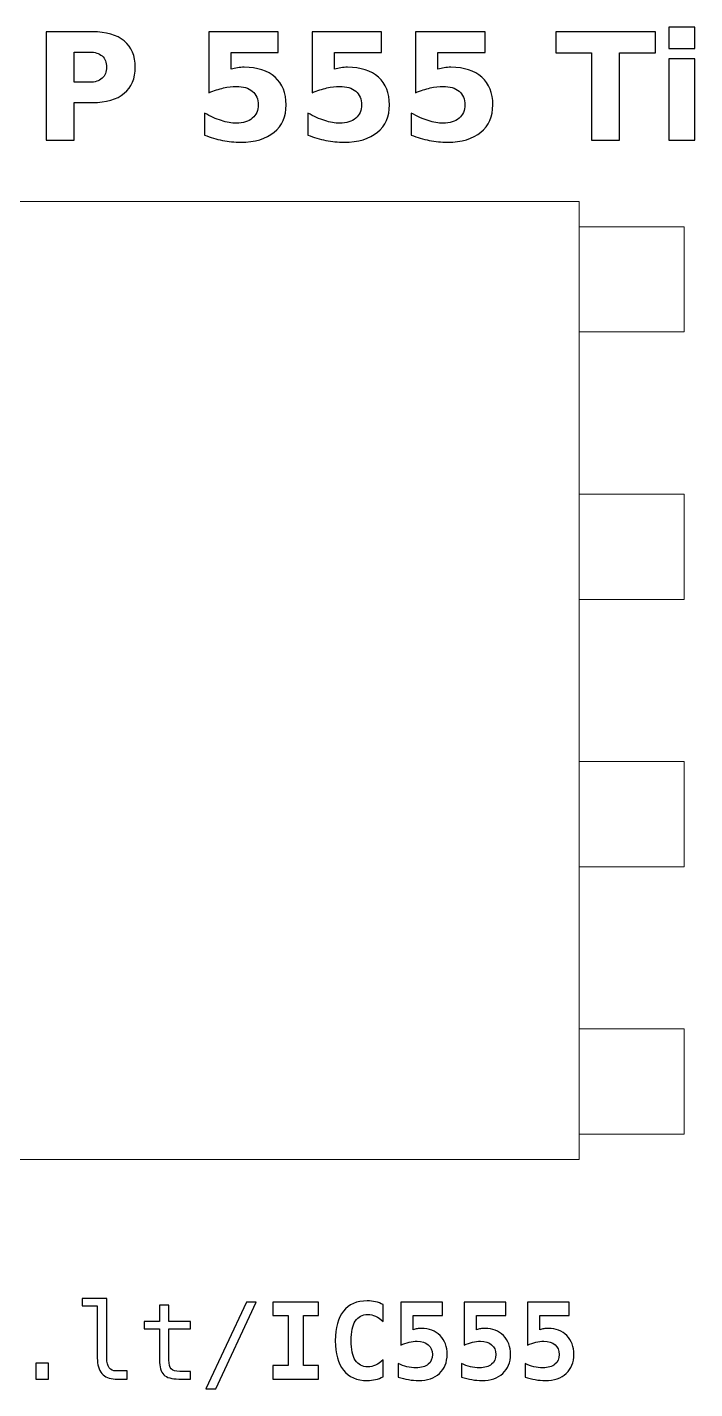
# Model space of a CAD drawing. Header units: centimetres. Extents: x -11.39 to -9.19, y -15.52 to -14.23.
# Drawn here: x -10.662 to -10.028, y -15.523 to -14.229 of the extents above; entities that cross this region are included whole.
import ezdxf

# ---------------------------------------------------------------- set-up
doc = ezdxf.new("R2010")
doc.units = ezdxf.units.CM
doc.header["$MEASUREMENT"] = 0
doc.layers.add('Layer 1', color=7, linetype='Continuous')

msp = doc.modelspace()

# ---------------------------------------------------------------- linework, layer by layer
at = {"layer": 'Layer 1', "color": 7, "lineweight": 9}
for points in [[(-10.1375, -14.519), (-10.0375, -14.519), (-10.0375, -14.419), (-10.1375, -14.419), (-10.1375, -14.519)], [(-10.1375, -14.773), (-10.0375, -14.773), (-10.0375, -14.673), (-10.1375, -14.673), (-10.1375, -14.773)], [(-10.1375, -15.027), (-10.0375, -15.027), (-10.0375, -14.927), (-10.1375, -14.927), (-10.1375, -15.027)], [(-10.1375, -15.281), (-10.0375, -15.281), (-10.0375, -15.181), (-10.1375, -15.181), (-10.1375, -15.281)]]:
    msp.add_lwpolyline(points, close=True, dxfattribs=at)
at = {"layer": 'Layer 1', "color": 250}
for points, knots in [([(-10.64362, -14.23385), (-10.64362, -14.23385), (-10.5996, -14.23385), (-10.5996, -14.23385), (-10.5996, -14.23385), (-10.5865, -14.23385), (-10.57645, -14.23677), (-10.56944, -14.24258), (-10.56944, -14.24258), (-10.56244, -14.24839), (-10.55893, -14.25666), (-10.55893, -14.26741), (-10.55893, -14.26741), (-10.55893, -14.27818), (-10.56244, -14.28648), (-10.56944, -14.29229), (-10.56944, -14.29229), (-10.57645, -14.2981), (-10.5865, -14.30102), (-10.5996, -14.30102), (-10.5996, -14.30102), (-10.5996, -14.30102), (-10.61709, -14.30102), (-10.61709, -14.30102), (-10.61709, -14.30102), (-10.61709, -14.30102), (-10.61709, -14.33672), (-10.61709, -14.33672), (-10.61709, -14.33672), (-10.61709, -14.33672), (-10.64362, -14.33672), (-10.64362, -14.33672), (-10.64362, -14.33672), (-10.64362, -14.33672), (-10.64362, -14.23385), (-10.64362, -14.23385)], [0, 0, 0, 0, 0.1111111, 0.1111111, 0.1111111, 0.1111111, 0.2222222, 0.2222222, 0.2222222, 0.2222222, 0.3333333, 0.3333333, 0.3333333, 0.3333333, 0.4444444, 0.4444444, 0.4444444, 0.4444444, 0.5555556, 0.5555556, 0.5555556, 0.5555556, 0.6666667, 0.6666667, 0.6666667, 0.6666667, 0.7777778, 0.7777778, 0.7777778, 0.7777778, 0.8888889, 0.8888889, 0.8888889, 0.8888889, 1, 1, 1, 1]), ([(-10.48908, -14.23385), (-10.48908, -14.23385), (-10.42314, -14.23385), (-10.42314, -14.23385), (-10.42314, -14.23385), (-10.42314, -14.23385), (-10.42314, -14.25335), (-10.42314, -14.25335), (-10.42314, -14.25335), (-10.42314, -14.25335), (-10.46794, -14.25335), (-10.46794, -14.25335), (-10.46794, -14.25335), (-10.46794, -14.25335), (-10.46794, -14.26927), (-10.46794, -14.26927), (-10.46794, -14.26927), (-10.46592, -14.26873), (-10.46389, -14.26831), (-10.46185, -14.268), (-10.46185, -14.268), (-10.4598, -14.26769), (-10.45766, -14.26755), (-10.45547, -14.26755), (-10.45547, -14.26755), (-10.44292, -14.26755), (-10.43316, -14.27068), (-10.42617, -14.27696), (-10.42617, -14.27696), (-10.41919, -14.28322), (-10.41571, -14.29196), (-10.41571, -14.30316), (-10.41571, -14.30316), (-10.41571, -14.31428), (-10.41952, -14.32299), (-10.42711, -14.32929), (-10.42711, -14.32929), (-10.43471, -14.33557), (-10.44527, -14.33872), (-10.45877, -14.33872), (-10.45877, -14.33872), (-10.4646, -14.33872), (-10.47039, -14.33815), (-10.4761, -14.33703), (-10.4761, -14.33703), (-10.48182, -14.3359), (-10.48751, -14.3342), (-10.49315, -14.3319), (-10.49315, -14.3319), (-10.49315, -14.3319), (-10.49315, -14.31101), (-10.49315, -14.31101), (-10.49315, -14.31101), (-10.48755, -14.31424), (-10.48224, -14.31664), (-10.47721, -14.31823), (-10.47721, -14.31823), (-10.47217, -14.31986), (-10.46742, -14.32066), (-10.46298, -14.32066), (-10.46298, -14.32066), (-10.45653, -14.32066), (-10.45148, -14.31908), (-10.44778, -14.31593), (-10.44778, -14.31593), (-10.44409, -14.3128), (-10.44223, -14.30855), (-10.44223, -14.30316), (-10.44223, -14.30316), (-10.44223, -14.29775), (-10.44409, -14.29349), (-10.44778, -14.29037), (-10.44778, -14.29037), (-10.45148, -14.28724), (-10.45653, -14.28569), (-10.46298, -14.28569), (-10.46298, -14.28569), (-10.46679, -14.28569), (-10.47086, -14.28618), (-10.47516, -14.28717), (-10.47516, -14.28717), (-10.47949, -14.28815), (-10.48412, -14.28968), (-10.48908, -14.29175), (-10.48908, -14.29175), (-10.48908, -14.29175), (-10.48908, -14.23385), (-10.48908, -14.23385)], [0, 0, 0, 0, 0.0454545, 0.0454545, 0.0454545, 0.0454545, 0.0909091, 0.0909091, 0.0909091, 0.0909091, 0.1363636, 0.1363636, 0.1363636, 0.1363636, 0.1818182, 0.1818182, 0.1818182, 0.1818182, 0.2272727, 0.2272727, 0.2272727, 0.2272727, 0.2727273, 0.2727273, 0.2727273, 0.2727273, 0.3181818, 0.3181818, 0.3181818, 0.3181818, 0.3636364, 0.3636364, 0.3636364, 0.3636364, 0.4090909, 0.4090909, 0.4090909, 0.4090909, 0.4545455, 0.4545455, 0.4545455, 0.4545455, 0.5, 0.5, 0.5, 0.5, 0.5454545, 0.5454545, 0.5454545, 0.5454545, 0.5909091, 0.5909091, 0.5909091, 0.5909091, 0.6363636, 0.6363636, 0.6363636, 0.6363636, 0.6818182, 0.6818182, 0.6818182, 0.6818182, 0.7272727, 0.7272727, 0.7272727, 0.7272727, 0.7727273, 0.7727273, 0.7727273, 0.7727273, 0.8181818, 0.8181818, 0.8181818, 0.8181818, 0.8636364, 0.8636364, 0.8636364, 0.8636364, 0.9090909, 0.9090909, 0.9090909, 0.9090909, 0.9545455, 0.9545455, 0.9545455, 0.9545455, 1, 1, 1, 1]), ([(-10.39089, -14.23385), (-10.39089, -14.23385), (-10.32495, -14.23385), (-10.32495, -14.23385), (-10.32495, -14.23385), (-10.32495, -14.23385), (-10.32495, -14.25335), (-10.32495, -14.25335), (-10.32495, -14.25335), (-10.32495, -14.25335), (-10.36975, -14.25335), (-10.36975, -14.25335), (-10.36975, -14.25335), (-10.36975, -14.25335), (-10.36975, -14.26927), (-10.36975, -14.26927), (-10.36975, -14.26927), (-10.36773, -14.26873), (-10.3657, -14.26831), (-10.36366, -14.268), (-10.36366, -14.268), (-10.36161, -14.26769), (-10.35947, -14.26755), (-10.35728, -14.26755), (-10.35728, -14.26755), (-10.34473, -14.26755), (-10.33497, -14.27068), (-10.32798, -14.27696), (-10.32798, -14.27696), (-10.321, -14.28322), (-10.31752, -14.29196), (-10.31752, -14.30316), (-10.31752, -14.30316), (-10.31752, -14.31428), (-10.32133, -14.32299), (-10.32892, -14.32929), (-10.32892, -14.32929), (-10.33652, -14.33557), (-10.34708, -14.33872), (-10.36058, -14.33872), (-10.36058, -14.33872), (-10.36641, -14.33872), (-10.3722, -14.33815), (-10.37791, -14.33703), (-10.37791, -14.33703), (-10.38363, -14.3359), (-10.38932, -14.3342), (-10.39496, -14.3319), (-10.39496, -14.3319), (-10.39496, -14.3319), (-10.39496, -14.31101), (-10.39496, -14.31101), (-10.39496, -14.31101), (-10.38936, -14.31424), (-10.38405, -14.31664), (-10.37902, -14.31823), (-10.37902, -14.31823), (-10.37398, -14.31986), (-10.36923, -14.32066), (-10.36479, -14.32066), (-10.36479, -14.32066), (-10.35834, -14.32066), (-10.35329, -14.31908), (-10.34959, -14.31593), (-10.34959, -14.31593), (-10.3459, -14.3128), (-10.34404, -14.30855), (-10.34404, -14.30316), (-10.34404, -14.30316), (-10.34404, -14.29775), (-10.3459, -14.29349), (-10.34959, -14.29037), (-10.34959, -14.29037), (-10.35329, -14.28724), (-10.35834, -14.28569), (-10.36479, -14.28569), (-10.36479, -14.28569), (-10.3686, -14.28569), (-10.37267, -14.28618), (-10.37697, -14.28717), (-10.37697, -14.28717), (-10.3813, -14.28815), (-10.38593, -14.28968), (-10.39089, -14.29175), (-10.39089, -14.29175), (-10.39089, -14.29175), (-10.39089, -14.23385), (-10.39089, -14.23385)], [0, 0, 0, 0, 0.0454545, 0.0454545, 0.0454545, 0.0454545, 0.0909091, 0.0909091, 0.0909091, 0.0909091, 0.1363636, 0.1363636, 0.1363636, 0.1363636, 0.1818182, 0.1818182, 0.1818182, 0.1818182, 0.2272727, 0.2272727, 0.2272727, 0.2272727, 0.2727273, 0.2727273, 0.2727273, 0.2727273, 0.3181818, 0.3181818, 0.3181818, 0.3181818, 0.3636364, 0.3636364, 0.3636364, 0.3636364, 0.4090909, 0.4090909, 0.4090909, 0.4090909, 0.4545455, 0.4545455, 0.4545455, 0.4545455, 0.5, 0.5, 0.5, 0.5, 0.5454545, 0.5454545, 0.5454545, 0.5454545, 0.5909091, 0.5909091, 0.5909091, 0.5909091, 0.6363636, 0.6363636, 0.6363636, 0.6363636, 0.6818182, 0.6818182, 0.6818182, 0.6818182, 0.7272727, 0.7272727, 0.7272727, 0.7272727, 0.7727273, 0.7727273, 0.7727273, 0.7727273, 0.8181818, 0.8181818, 0.8181818, 0.8181818, 0.8636364, 0.8636364, 0.8636364, 0.8636364, 0.9090909, 0.9090909, 0.9090909, 0.9090909, 0.9545455, 0.9545455, 0.9545455, 0.9545455, 1, 1, 1, 1]), ([(-10.2927, -14.23385), (-10.2927, -14.23385), (-10.22676, -14.23385), (-10.22676, -14.23385), (-10.22676, -14.23385), (-10.22676, -14.23385), (-10.22676, -14.25335), (-10.22676, -14.25335), (-10.22676, -14.25335), (-10.22676, -14.25335), (-10.27156, -14.25335), (-10.27156, -14.25335), (-10.27156, -14.25335), (-10.27156, -14.25335), (-10.27156, -14.26927), (-10.27156, -14.26927), (-10.27156, -14.26927), (-10.26954, -14.26873), (-10.26751, -14.26831), (-10.26547, -14.268), (-10.26547, -14.268), (-10.26342, -14.26769), (-10.26128, -14.26755), (-10.25909, -14.26755), (-10.25909, -14.26755), (-10.24654, -14.26755), (-10.23678, -14.27068), (-10.22979, -14.27696), (-10.22979, -14.27696), (-10.22281, -14.28322), (-10.21933, -14.29196), (-10.21933, -14.30316), (-10.21933, -14.30316), (-10.21933, -14.31428), (-10.22314, -14.32299), (-10.23073, -14.32929), (-10.23073, -14.32929), (-10.23833, -14.33557), (-10.24889, -14.33872), (-10.26239, -14.33872), (-10.26239, -14.33872), (-10.26822, -14.33872), (-10.27401, -14.33815), (-10.27972, -14.33703), (-10.27972, -14.33703), (-10.28544, -14.3359), (-10.29113, -14.3342), (-10.29677, -14.3319), (-10.29677, -14.3319), (-10.29677, -14.3319), (-10.29677, -14.31101), (-10.29677, -14.31101), (-10.29677, -14.31101), (-10.29117, -14.31424), (-10.28586, -14.31664), (-10.28083, -14.31823), (-10.28083, -14.31823), (-10.27579, -14.31986), (-10.27104, -14.32066), (-10.2666, -14.32066), (-10.2666, -14.32066), (-10.26015, -14.32066), (-10.2551, -14.31908), (-10.2514, -14.31593), (-10.2514, -14.31593), (-10.24771, -14.3128), (-10.24585, -14.30855), (-10.24585, -14.30316), (-10.24585, -14.30316), (-10.24585, -14.29775), (-10.24771, -14.29349), (-10.2514, -14.29037), (-10.2514, -14.29037), (-10.2551, -14.28724), (-10.26015, -14.28569), (-10.2666, -14.28569), (-10.2666, -14.28569), (-10.27041, -14.28569), (-10.27448, -14.28618), (-10.27878, -14.28717), (-10.27878, -14.28717), (-10.28311, -14.28815), (-10.28774, -14.28968), (-10.2927, -14.29175), (-10.2927, -14.29175), (-10.2927, -14.29175), (-10.2927, -14.23385), (-10.2927, -14.23385)], [0, 0, 0, 0, 0.0454545, 0.0454545, 0.0454545, 0.0454545, 0.0909091, 0.0909091, 0.0909091, 0.0909091, 0.1363636, 0.1363636, 0.1363636, 0.1363636, 0.1818182, 0.1818182, 0.1818182, 0.1818182, 0.2272727, 0.2272727, 0.2272727, 0.2272727, 0.2727273, 0.2727273, 0.2727273, 0.2727273, 0.3181818, 0.3181818, 0.3181818, 0.3181818, 0.3636364, 0.3636364, 0.3636364, 0.3636364, 0.4090909, 0.4090909, 0.4090909, 0.4090909, 0.4545455, 0.4545455, 0.4545455, 0.4545455, 0.5, 0.5, 0.5, 0.5, 0.5454545, 0.5454545, 0.5454545, 0.5454545, 0.5909091, 0.5909091, 0.5909091, 0.5909091, 0.6363636, 0.6363636, 0.6363636, 0.6363636, 0.6818182, 0.6818182, 0.6818182, 0.6818182, 0.7272727, 0.7272727, 0.7272727, 0.7272727, 0.7727273, 0.7727273, 0.7727273, 0.7727273, 0.8181818, 0.8181818, 0.8181818, 0.8181818, 0.8636364, 0.8636364, 0.8636364, 0.8636364, 0.9090909, 0.9090909, 0.9090909, 0.9090909, 0.9545455, 0.9545455, 0.9545455, 0.9545455, 1, 1, 1, 1]), ([(-10.15966, -14.23385), (-10.15966, -14.23385), (-10.06486, -14.23385), (-10.06486, -14.23385), (-10.06486, -14.23385), (-10.06486, -14.23385), (-10.06486, -14.25391), (-10.06486, -14.25391), (-10.06486, -14.25391), (-10.06486, -14.25391), (-10.09896, -14.25391), (-10.09896, -14.25391), (-10.09896, -14.25391), (-10.09896, -14.25391), (-10.09896, -14.33672), (-10.09896, -14.33672), (-10.09896, -14.33672), (-10.09896, -14.33672), (-10.12549, -14.33672), (-10.12549, -14.33672), (-10.12549, -14.33672), (-10.12549, -14.33672), (-10.12549, -14.25391), (-10.12549, -14.25391), (-10.12549, -14.25391), (-10.12549, -14.25391), (-10.15966, -14.25391), (-10.15966, -14.25391), (-10.15966, -14.25391), (-10.15966, -14.25391), (-10.15966, -14.23385), (-10.15966, -14.23385)], [0, 0, 0, 0, 0.125, 0.125, 0.125, 0.125, 0.25, 0.25, 0.25, 0.25, 0.375, 0.375, 0.375, 0.375, 0.5, 0.5, 0.5, 0.5, 0.625, 0.625, 0.625, 0.625, 0.75, 0.75, 0.75, 0.75, 0.875, 0.875, 0.875, 0.875, 1, 1, 1, 1]), ([(-10.05223, -14.2295), (-10.05223, -14.2295), (-10.02756, -14.2295), (-10.02756, -14.2295), (-10.02756, -14.2295), (-10.02756, -14.2295), (-10.02756, -14.24963), (-10.02756, -14.24963), (-10.02756, -14.24963), (-10.02756, -14.24963), (-10.05223, -14.24963), (-10.05223, -14.24963), (-10.05223, -14.24963), (-10.05223, -14.24963), (-10.05223, -14.2295), (-10.05223, -14.2295)], [0, 0, 0, 0, 0.25, 0.25, 0.25, 0.25, 0.5, 0.5, 0.5, 0.5, 0.75, 0.75, 0.75, 0.75, 1, 1, 1, 1]), ([(-10.61709, -14.25307), (-10.61709, -14.25307), (-10.61709, -14.2818), (-10.61709, -14.2818), (-10.61709, -14.2818), (-10.61709, -14.2818), (-10.60242, -14.2818), (-10.60242, -14.2818), (-10.60242, -14.2818), (-10.59727, -14.2818), (-10.59329, -14.28056), (-10.59049, -14.27804), (-10.59049, -14.27804), (-10.58769, -14.27555), (-10.58628, -14.272), (-10.58628, -14.26741), (-10.58628, -14.26741), (-10.58628, -14.2628), (-10.58769, -14.25927), (-10.59049, -14.25678), (-10.59049, -14.25678), (-10.59329, -14.25431), (-10.59727, -14.25307), (-10.60242, -14.25307), (-10.60242, -14.25307), (-10.60242, -14.25307), (-10.61709, -14.25307), (-10.61709, -14.25307)], [0, 0, 0, 0, 0.1428571, 0.1428571, 0.1428571, 0.1428571, 0.2857143, 0.2857143, 0.2857143, 0.2857143, 0.4285714, 0.4285714, 0.4285714, 0.4285714, 0.5714286, 0.5714286, 0.5714286, 0.5714286, 0.7142857, 0.7142857, 0.7142857, 0.7142857, 0.8571429, 0.8571429, 0.8571429, 0.8571429, 1, 1, 1, 1]), ([(-10.05223, -14.25956), (-10.05223, -14.25956), (-10.02756, -14.25956), (-10.02756, -14.25956), (-10.02756, -14.25956), (-10.02756, -14.25956), (-10.02756, -14.33672), (-10.02756, -14.33672), (-10.02756, -14.33672), (-10.02756, -14.33672), (-10.05223, -14.33672), (-10.05223, -14.33672), (-10.05223, -14.33672), (-10.05223, -14.33672), (-10.05223, -14.25956), (-10.05223, -14.25956)], [0, 0, 0, 0, 0.25, 0.25, 0.25, 0.25, 0.5, 0.5, 0.5, 0.5, 0.75, 0.75, 0.75, 0.75, 1, 1, 1, 1]), ([(-10.58603, -15.4938), (-10.58603, -15.49784), (-10.58529, -15.50087), (-10.58381, -15.50292), (-10.58381, -15.50292), (-10.58233, -15.50497), (-10.58014, -15.506), (-10.57724, -15.506), (-10.57724, -15.506), (-10.57724, -15.506), (-10.56674, -15.506), (-10.56674, -15.506), (-10.56674, -15.506), (-10.56674, -15.506), (-10.56674, -15.51362), (-10.56674, -15.51362), (-10.56674, -15.51362), (-10.56674, -15.51362), (-10.57811, -15.51362), (-10.57811, -15.51362), (-10.57811, -15.51362), (-10.58349, -15.51362), (-10.58764, -15.51189), (-10.59059, -15.50844), (-10.59059, -15.50844), (-10.59354, -15.50499), (-10.59501, -15.5001), (-10.59501, -15.4938), (-10.59501, -15.4938), (-10.59501, -15.4938), (-10.59501, -15.44413), (-10.59501, -15.44413), (-10.59501, -15.44413), (-10.59501, -15.44413), (-10.60941, -15.44413), (-10.60941, -15.44413), (-10.60941, -15.44413), (-10.60941, -15.44413), (-10.60941, -15.4371), (-10.60941, -15.4371), (-10.60941, -15.4371), (-10.60941, -15.4371), (-10.58603, -15.4371), (-10.58603, -15.4371), (-10.58603, -15.4371), (-10.58603, -15.4371), (-10.58603, -15.4938), (-10.58603, -15.4938)], [0, 0, 0, 0, 0.0833333, 0.0833333, 0.0833333, 0.0833333, 0.1666667, 0.1666667, 0.1666667, 0.1666667, 0.25, 0.25, 0.25, 0.25, 0.3333333, 0.3333333, 0.3333333, 0.3333333, 0.4166667, 0.4166667, 0.4166667, 0.4166667, 0.5, 0.5, 0.5, 0.5, 0.5833333, 0.5833333, 0.5833333, 0.5833333, 0.6666667, 0.6666667, 0.6666667, 0.6666667, 0.75, 0.75, 0.75, 0.75, 0.8333333, 0.8333333, 0.8333333, 0.8333333, 0.9166667, 0.9166667, 0.9166667, 0.9166667, 1, 1, 1, 1]), ([(-10.45339, -15.44071), (-10.45339, -15.44071), (-10.4441, -15.44071), (-10.4441, -15.44071), (-10.4441, -15.44071), (-10.4441, -15.44071), (-10.48249, -15.5229), (-10.48249, -15.5229), (-10.48249, -15.5229), (-10.48249, -15.5229), (-10.49183, -15.5229), (-10.49183, -15.5229), (-10.49183, -15.5229), (-10.49183, -15.5229), (-10.45339, -15.44071), (-10.45339, -15.44071)], [0, 0, 0, 0, 0.25, 0.25, 0.25, 0.25, 0.5, 0.5, 0.5, 0.5, 0.75, 0.75, 0.75, 0.75, 1, 1, 1, 1]), ([(-10.4282, -15.45341), (-10.4282, -15.45341), (-10.4282, -15.44071), (-10.4282, -15.44071), (-10.4282, -15.44071), (-10.4282, -15.44071), (-10.38479, -15.44071), (-10.38479, -15.44071), (-10.38479, -15.44071), (-10.38479, -15.44071), (-10.38479, -15.45341), (-10.38479, -15.45341), (-10.38479, -15.45341), (-10.38479, -15.45341), (-10.3993, -15.45341), (-10.3993, -15.45341), (-10.3993, -15.45341), (-10.3993, -15.45341), (-10.3993, -15.50092), (-10.3993, -15.50092), (-10.3993, -15.50092), (-10.3993, -15.50092), (-10.38479, -15.50092), (-10.38479, -15.50092), (-10.38479, -15.50092), (-10.38479, -15.50092), (-10.38479, -15.51362), (-10.38479, -15.51362), (-10.38479, -15.51362), (-10.38479, -15.51362), (-10.4282, -15.51362), (-10.4282, -15.51362), (-10.4282, -15.51362), (-10.4282, -15.51362), (-10.4282, -15.50092), (-10.4282, -15.50092), (-10.4282, -15.50092), (-10.4282, -15.50092), (-10.4137, -15.50092), (-10.4137, -15.50092), (-10.4137, -15.50092), (-10.4137, -15.50092), (-10.4137, -15.45341), (-10.4137, -15.45341), (-10.4137, -15.45341), (-10.4137, -15.45341), (-10.4282, -15.45341), (-10.4282, -15.45341)], [0, 0, 0, 0, 0.0833333, 0.0833333, 0.0833333, 0.0833333, 0.1666667, 0.1666667, 0.1666667, 0.1666667, 0.25, 0.25, 0.25, 0.25, 0.3333333, 0.3333333, 0.3333333, 0.3333333, 0.4166667, 0.4166667, 0.4166667, 0.4166667, 0.5, 0.5, 0.5, 0.5, 0.5833333, 0.5833333, 0.5833333, 0.5833333, 0.6666667, 0.6666667, 0.6666667, 0.6666667, 0.75, 0.75, 0.75, 0.75, 0.8333333, 0.8333333, 0.8333333, 0.8333333, 0.9166667, 0.9166667, 0.9166667, 0.9166667, 1, 1, 1, 1]), ([(-10.3236, -15.51152), (-10.32588, -15.51269), (-10.32827, -15.51357), (-10.33079, -15.51415), (-10.33079, -15.51415), (-10.33329, -15.51474), (-10.33592, -15.51504), (-10.33869, -15.51504), (-10.33869, -15.51504), (-10.34852, -15.51504), (-10.35604, -15.5118), (-10.36121, -15.50532), (-10.36121, -15.50532), (-10.36639, -15.49884), (-10.36897, -15.48948), (-10.36897, -15.47723), (-10.36897, -15.47723), (-10.36897, -15.46497), (-10.36639, -15.4556), (-10.36121, -15.44911), (-10.36121, -15.44911), (-10.35604, -15.44263), (-10.34852, -15.4394), (-10.33869, -15.4394), (-10.33869, -15.4394), (-10.33592, -15.4394), (-10.33327, -15.4397), (-10.33074, -15.44028), (-10.33074, -15.44028), (-10.32819, -15.44086), (-10.32582, -15.44175), (-10.3236, -15.44291), (-10.3236, -15.44291), (-10.3236, -15.44291), (-10.3236, -15.45893), (-10.3236, -15.45893), (-10.3236, -15.45893), (-10.32607, -15.45665), (-10.32849, -15.45498), (-10.3308, -15.45391), (-10.3308, -15.45391), (-10.33314, -15.45286), (-10.33554, -15.45233), (-10.33802, -15.45233), (-10.33802, -15.45233), (-10.34329, -15.45233), (-10.34727, -15.45443), (-10.34995, -15.45861), (-10.34995, -15.45861), (-10.35264, -15.4628), (-10.35399, -15.469), (-10.35399, -15.47723), (-10.35399, -15.47723), (-10.35399, -15.48545), (-10.35264, -15.49163), (-10.34995, -15.49582), (-10.34995, -15.49582), (-10.34727, -15.5), (-10.34329, -15.5021), (-10.33802, -15.5021), (-10.33802, -15.5021), (-10.33554, -15.5021), (-10.33314, -15.50157), (-10.3308, -15.50052), (-10.3308, -15.50052), (-10.32849, -15.49945), (-10.32607, -15.49779), (-10.3236, -15.4955), (-10.3236, -15.4955), (-10.3236, -15.4955), (-10.3236, -15.51152), (-10.3236, -15.51152)], [0, 0, 0, 0, 0.0555556, 0.0555556, 0.0555556, 0.0555556, 0.1111111, 0.1111111, 0.1111111, 0.1111111, 0.1666667, 0.1666667, 0.1666667, 0.1666667, 0.2222222, 0.2222222, 0.2222222, 0.2222222, 0.2777778, 0.2777778, 0.2777778, 0.2777778, 0.3333333, 0.3333333, 0.3333333, 0.3333333, 0.3888889, 0.3888889, 0.3888889, 0.3888889, 0.4444444, 0.4444444, 0.4444444, 0.4444444, 0.5, 0.5, 0.5, 0.5, 0.5555556, 0.5555556, 0.5555556, 0.5555556, 0.6111111, 0.6111111, 0.6111111, 0.6111111, 0.6666667, 0.6666667, 0.6666667, 0.6666667, 0.7222222, 0.7222222, 0.7222222, 0.7222222, 0.7777778, 0.7777778, 0.7777778, 0.7777778, 0.8333333, 0.8333333, 0.8333333, 0.8333333, 0.8888889, 0.8888889, 0.8888889, 0.8888889, 0.9444444, 0.9444444, 0.9444444, 0.9444444, 1, 1, 1, 1]), ([(-10.30676, -15.44071), (-10.30676, -15.44071), (-10.26716, -15.44071), (-10.26716, -15.44071), (-10.26716, -15.44071), (-10.26716, -15.44071), (-10.26716, -15.45341), (-10.26716, -15.45341), (-10.26716, -15.45341), (-10.26716, -15.45341), (-10.29509, -15.45341), (-10.29509, -15.45341), (-10.29509, -15.45341), (-10.29509, -15.45341), (-10.29509, -15.46693), (-10.29509, -15.46693), (-10.29509, -15.46693), (-10.29393, -15.46648), (-10.29266, -15.46615), (-10.29133, -15.46593), (-10.29133, -15.46593), (-10.28999, -15.46572), (-10.28858, -15.46562), (-10.28708, -15.46562), (-10.28708, -15.46562), (-10.27986, -15.46562), (-10.27399, -15.4679), (-10.26949, -15.47245), (-10.26949, -15.47245), (-10.26501, -15.47702), (-10.26276, -15.48293), (-10.26276, -15.49023), (-10.26276, -15.49023), (-10.26276, -15.49789), (-10.26519, -15.50392), (-10.27006, -15.50837), (-10.27006, -15.50837), (-10.27493, -15.51282), (-10.28156, -15.51504), (-10.28996, -15.51504), (-10.28996, -15.51504), (-10.29308, -15.51504), (-10.29624, -15.51477), (-10.29943, -15.51425), (-10.29943, -15.51425), (-10.30261, -15.51374), (-10.30588, -15.51295), (-10.3092, -15.5119), (-10.3092, -15.5119), (-10.3092, -15.5119), (-10.3092, -15.49892), (-10.3092, -15.49892), (-10.3092, -15.49892), (-10.3065, -15.50025), (-10.30371, -15.50125), (-10.30088, -15.50192), (-10.30088, -15.50192), (-10.29803, -15.50259), (-10.29516, -15.50292), (-10.29229, -15.50292), (-10.29229, -15.50292), (-10.28723, -15.50292), (-10.28336, -15.50184), (-10.28073, -15.49967), (-10.28073, -15.49967), (-10.27809, -15.4975), (-10.27678, -15.49437), (-10.27678, -15.49023), (-10.27678, -15.49023), (-10.27678, -15.48642), (-10.27809, -15.48337), (-10.28071, -15.48107), (-10.28071, -15.48107), (-10.28333, -15.47878), (-10.28683, -15.47763), (-10.29118, -15.47763), (-10.29118, -15.47763), (-10.29376, -15.47763), (-10.29633, -15.47795), (-10.29893, -15.47858), (-10.29893, -15.47858), (-10.30151, -15.47922), (-10.30413, -15.48018), (-10.30676, -15.48145), (-10.30676, -15.48145), (-10.30676, -15.48145), (-10.30676, -15.44071), (-10.30676, -15.44071)], [0, 0, 0, 0, 0.0454545, 0.0454545, 0.0454545, 0.0454545, 0.0909091, 0.0909091, 0.0909091, 0.0909091, 0.1363636, 0.1363636, 0.1363636, 0.1363636, 0.1818182, 0.1818182, 0.1818182, 0.1818182, 0.2272727, 0.2272727, 0.2272727, 0.2272727, 0.2727273, 0.2727273, 0.2727273, 0.2727273, 0.3181818, 0.3181818, 0.3181818, 0.3181818, 0.3636364, 0.3636364, 0.3636364, 0.3636364, 0.4090909, 0.4090909, 0.4090909, 0.4090909, 0.4545455, 0.4545455, 0.4545455, 0.4545455, 0.5, 0.5, 0.5, 0.5, 0.5454545, 0.5454545, 0.5454545, 0.5454545, 0.5909091, 0.5909091, 0.5909091, 0.5909091, 0.6363636, 0.6363636, 0.6363636, 0.6363636, 0.6818182, 0.6818182, 0.6818182, 0.6818182, 0.7272727, 0.7272727, 0.7272727, 0.7272727, 0.7727273, 0.7727273, 0.7727273, 0.7727273, 0.8181818, 0.8181818, 0.8181818, 0.8181818, 0.8636364, 0.8636364, 0.8636364, 0.8636364, 0.9090909, 0.9090909, 0.9090909, 0.9090909, 0.9545455, 0.9545455, 0.9545455, 0.9545455, 1, 1, 1, 1]), ([(-10.24655, -15.44071), (-10.24655, -15.44071), (-10.20695, -15.44071), (-10.20695, -15.44071), (-10.20695, -15.44071), (-10.20695, -15.44071), (-10.20695, -15.45341), (-10.20695, -15.45341), (-10.20695, -15.45341), (-10.20695, -15.45341), (-10.23488, -15.45341), (-10.23488, -15.45341), (-10.23488, -15.45341), (-10.23488, -15.45341), (-10.23488, -15.46693), (-10.23488, -15.46693), (-10.23488, -15.46693), (-10.23372, -15.46648), (-10.23245, -15.46615), (-10.23112, -15.46593), (-10.23112, -15.46593), (-10.22978, -15.46572), (-10.22837, -15.46562), (-10.22687, -15.46562), (-10.22687, -15.46562), (-10.21965, -15.46562), (-10.21378, -15.4679), (-10.20928, -15.47245), (-10.20928, -15.47245), (-10.2048, -15.47702), (-10.20255, -15.48293), (-10.20255, -15.49023), (-10.20255, -15.49023), (-10.20255, -15.49789), (-10.20498, -15.50392), (-10.20985, -15.50837), (-10.20985, -15.50837), (-10.21472, -15.51282), (-10.22135, -15.51504), (-10.22975, -15.51504), (-10.22975, -15.51504), (-10.23287, -15.51504), (-10.23603, -15.51477), (-10.23922, -15.51425), (-10.23922, -15.51425), (-10.2424, -15.51374), (-10.24567, -15.51295), (-10.24899, -15.5119), (-10.24899, -15.5119), (-10.24899, -15.5119), (-10.24899, -15.49892), (-10.24899, -15.49892), (-10.24899, -15.49892), (-10.24629, -15.50025), (-10.2435, -15.50125), (-10.24067, -15.50192), (-10.24067, -15.50192), (-10.23782, -15.50259), (-10.23495, -15.50292), (-10.23208, -15.50292), (-10.23208, -15.50292), (-10.22702, -15.50292), (-10.22315, -15.50184), (-10.22052, -15.49967), (-10.22052, -15.49967), (-10.21788, -15.4975), (-10.21657, -15.49437), (-10.21657, -15.49023), (-10.21657, -15.49023), (-10.21657, -15.48642), (-10.21788, -15.48337), (-10.2205, -15.48107), (-10.2205, -15.48107), (-10.22312, -15.47878), (-10.22662, -15.47763), (-10.23097, -15.47763), (-10.23097, -15.47763), (-10.23355, -15.47763), (-10.23612, -15.47795), (-10.23872, -15.47858), (-10.23872, -15.47858), (-10.2413, -15.47922), (-10.24392, -15.48018), (-10.24655, -15.48145), (-10.24655, -15.48145), (-10.24655, -15.48145), (-10.24655, -15.44071), (-10.24655, -15.44071)], [0, 0, 0, 0, 0.0454545, 0.0454545, 0.0454545, 0.0454545, 0.0909091, 0.0909091, 0.0909091, 0.0909091, 0.1363636, 0.1363636, 0.1363636, 0.1363636, 0.1818182, 0.1818182, 0.1818182, 0.1818182, 0.2272727, 0.2272727, 0.2272727, 0.2272727, 0.2727273, 0.2727273, 0.2727273, 0.2727273, 0.3181818, 0.3181818, 0.3181818, 0.3181818, 0.3636364, 0.3636364, 0.3636364, 0.3636364, 0.4090909, 0.4090909, 0.4090909, 0.4090909, 0.4545455, 0.4545455, 0.4545455, 0.4545455, 0.5, 0.5, 0.5, 0.5, 0.5454545, 0.5454545, 0.5454545, 0.5454545, 0.5909091, 0.5909091, 0.5909091, 0.5909091, 0.6363636, 0.6363636, 0.6363636, 0.6363636, 0.6818182, 0.6818182, 0.6818182, 0.6818182, 0.7272727, 0.7272727, 0.7272727, 0.7272727, 0.7727273, 0.7727273, 0.7727273, 0.7727273, 0.8181818, 0.8181818, 0.8181818, 0.8181818, 0.8636364, 0.8636364, 0.8636364, 0.8636364, 0.9090909, 0.9090909, 0.9090909, 0.9090909, 0.9545455, 0.9545455, 0.9545455, 0.9545455, 1, 1, 1, 1]), ([(-10.18634, -15.44071), (-10.18634, -15.44071), (-10.14674, -15.44071), (-10.14674, -15.44071), (-10.14674, -15.44071), (-10.14674, -15.44071), (-10.14674, -15.45341), (-10.14674, -15.45341), (-10.14674, -15.45341), (-10.14674, -15.45341), (-10.17467, -15.45341), (-10.17467, -15.45341), (-10.17467, -15.45341), (-10.17467, -15.45341), (-10.17467, -15.46693), (-10.17467, -15.46693), (-10.17467, -15.46693), (-10.17351, -15.46648), (-10.17224, -15.46615), (-10.17091, -15.46593), (-10.17091, -15.46593), (-10.16957, -15.46572), (-10.16816, -15.46562), (-10.16666, -15.46562), (-10.16666, -15.46562), (-10.15944, -15.46562), (-10.15357, -15.4679), (-10.14907, -15.47245), (-10.14907, -15.47245), (-10.14459, -15.47702), (-10.14234, -15.48293), (-10.14234, -15.49023), (-10.14234, -15.49023), (-10.14234, -15.49789), (-10.14477, -15.50392), (-10.14964, -15.50837), (-10.14964, -15.50837), (-10.15451, -15.51282), (-10.16114, -15.51504), (-10.16954, -15.51504), (-10.16954, -15.51504), (-10.17266, -15.51504), (-10.17582, -15.51477), (-10.17901, -15.51425), (-10.17901, -15.51425), (-10.18219, -15.51374), (-10.18546, -15.51295), (-10.18878, -15.5119), (-10.18878, -15.5119), (-10.18878, -15.5119), (-10.18878, -15.49892), (-10.18878, -15.49892), (-10.18878, -15.49892), (-10.18608, -15.50025), (-10.18329, -15.50125), (-10.18046, -15.50192), (-10.18046, -15.50192), (-10.17761, -15.50259), (-10.17474, -15.50292), (-10.17187, -15.50292), (-10.17187, -15.50292), (-10.16681, -15.50292), (-10.16294, -15.50184), (-10.16031, -15.49967), (-10.16031, -15.49967), (-10.15767, -15.4975), (-10.15636, -15.49437), (-10.15636, -15.49023), (-10.15636, -15.49023), (-10.15636, -15.48642), (-10.15767, -15.48337), (-10.16029, -15.48107), (-10.16029, -15.48107), (-10.16291, -15.47878), (-10.16641, -15.47763), (-10.17076, -15.47763), (-10.17076, -15.47763), (-10.17334, -15.47763), (-10.17591, -15.47795), (-10.17851, -15.47858), (-10.17851, -15.47858), (-10.18109, -15.47922), (-10.18371, -15.48018), (-10.18634, -15.48145), (-10.18634, -15.48145), (-10.18634, -15.48145), (-10.18634, -15.44071), (-10.18634, -15.44071)], [0, 0, 0, 0, 0.0454545, 0.0454545, 0.0454545, 0.0454545, 0.0909091, 0.0909091, 0.0909091, 0.0909091, 0.1363636, 0.1363636, 0.1363636, 0.1363636, 0.1818182, 0.1818182, 0.1818182, 0.1818182, 0.2272727, 0.2272727, 0.2272727, 0.2272727, 0.2727273, 0.2727273, 0.2727273, 0.2727273, 0.3181818, 0.3181818, 0.3181818, 0.3181818, 0.3636364, 0.3636364, 0.3636364, 0.3636364, 0.4090909, 0.4090909, 0.4090909, 0.4090909, 0.4545455, 0.4545455, 0.4545455, 0.4545455, 0.5, 0.5, 0.5, 0.5, 0.5454545, 0.5454545, 0.5454545, 0.5454545, 0.5909091, 0.5909091, 0.5909091, 0.5909091, 0.6363636, 0.6363636, 0.6363636, 0.6363636, 0.6818182, 0.6818182, 0.6818182, 0.6818182, 0.7272727, 0.7272727, 0.7272727, 0.7272727, 0.7727273, 0.7727273, 0.7727273, 0.7727273, 0.8181818, 0.8181818, 0.8181818, 0.8181818, 0.8636364, 0.8636364, 0.8636364, 0.8636364, 0.9090909, 0.9090909, 0.9090909, 0.9090909, 0.9545455, 0.9545455, 0.9545455, 0.9545455, 1, 1, 1, 1]), ([(-10.52703, -15.4434), (-10.52703, -15.4434), (-10.52703, -15.45893), (-10.52703, -15.45893), (-10.52703, -15.45893), (-10.52703, -15.45893), (-10.50661, -15.45893), (-10.50661, -15.45893), (-10.50661, -15.45893), (-10.50661, -15.45893), (-10.50661, -15.46592), (-10.50661, -15.46592), (-10.50661, -15.46592), (-10.50661, -15.46592), (-10.52703, -15.46592), (-10.52703, -15.46592), (-10.52703, -15.46592), (-10.52703, -15.46592), (-10.52703, -15.4956), (-10.52703, -15.4956), (-10.52703, -15.4956), (-10.52703, -15.49964), (-10.52627, -15.50245), (-10.52473, -15.50404), (-10.52473, -15.50404), (-10.5232, -15.50564), (-10.52053, -15.50644), (-10.51673, -15.50644), (-10.51673, -15.50644), (-10.51673, -15.50644), (-10.50661, -15.50644), (-10.50661, -15.50644), (-10.50661, -15.50644), (-10.50661, -15.50644), (-10.50661, -15.51362), (-10.50661, -15.51362), (-10.50661, -15.51362), (-10.50661, -15.51362), (-10.5176, -15.51362), (-10.5176, -15.51362), (-10.5176, -15.51362), (-10.52435, -15.51362), (-10.5291, -15.51227), (-10.53187, -15.50957), (-10.53187, -15.50957), (-10.53463, -15.50687), (-10.53602, -15.5022), (-10.53602, -15.4956), (-10.53602, -15.4956), (-10.53602, -15.4956), (-10.53602, -15.46592), (-10.53602, -15.46592), (-10.53602, -15.46592), (-10.53602, -15.46592), (-10.55062, -15.46592), (-10.55062, -15.46592), (-10.55062, -15.46592), (-10.55062, -15.46592), (-10.55062, -15.45893), (-10.55062, -15.45893), (-10.55062, -15.45893), (-10.55062, -15.45893), (-10.53602, -15.45893), (-10.53602, -15.45893), (-10.53602, -15.45893), (-10.53602, -15.45893), (-10.53602, -15.4434), (-10.53602, -15.4434), (-10.53602, -15.4434), (-10.53602, -15.4434), (-10.52703, -15.4434), (-10.52703, -15.4434)], [0, 0, 0, 0, 0.0555556, 0.0555556, 0.0555556, 0.0555556, 0.1111111, 0.1111111, 0.1111111, 0.1111111, 0.1666667, 0.1666667, 0.1666667, 0.1666667, 0.2222222, 0.2222222, 0.2222222, 0.2222222, 0.2777778, 0.2777778, 0.2777778, 0.2777778, 0.3333333, 0.3333333, 0.3333333, 0.3333333, 0.3888889, 0.3888889, 0.3888889, 0.3888889, 0.4444444, 0.4444444, 0.4444444, 0.4444444, 0.5, 0.5, 0.5, 0.5, 0.5555556, 0.5555556, 0.5555556, 0.5555556, 0.6111111, 0.6111111, 0.6111111, 0.6111111, 0.6666667, 0.6666667, 0.6666667, 0.6666667, 0.7222222, 0.7222222, 0.7222222, 0.7222222, 0.7777778, 0.7777778, 0.7777778, 0.7777778, 0.8333333, 0.8333333, 0.8333333, 0.8333333, 0.8888889, 0.8888889, 0.8888889, 0.8888889, 0.9444444, 0.9444444, 0.9444444, 0.9444444, 1, 1, 1, 1]), ([(-10.65355, -15.49872), (-10.65355, -15.49872), (-10.64125, -15.49872), (-10.64125, -15.49872), (-10.64125, -15.49872), (-10.64125, -15.49872), (-10.64125, -15.51362), (-10.64125, -15.51362), (-10.64125, -15.51362), (-10.64125, -15.51362), (-10.65355, -15.51362), (-10.65355, -15.51362), (-10.65355, -15.51362), (-10.65355, -15.51362), (-10.65355, -15.49872), (-10.65355, -15.49872)], [0, 0, 0, 0, 0.25, 0.25, 0.25, 0.25, 0.5, 0.5, 0.5, 0.5, 0.75, 0.75, 0.75, 0.75, 1, 1, 1, 1])]:
    msp.add_open_spline(points, degree=3, knots=knots, dxfattribs=at)
at = {"layer": 'Layer 1', "color": 7, "lineweight": 9}
msp.add_open_spline([(-10.8625, -14.395), (-10.8625, -14.395), (-10.1375, -14.395), (-10.1375, -14.395), (-10.1375, -14.395), (-10.1375, -14.395), (-10.1375, -15.305), (-10.1375, -15.305), (-10.1375, -15.305), (-10.1375, -15.305), (-10.8625, -15.305), (-10.8625, -15.305), (-10.8625, -15.305), (-10.8625, -15.305), (-10.8625, -14.395), (-10.8625, -14.395)], degree=3, knots=[0, 0, 0, 0, 0.25, 0.25, 0.25, 0.25, 0.5, 0.5, 0.5, 0.5, 0.75, 0.75, 0.75, 0.75, 1, 1, 1, 1], dxfattribs=at)

doc.saveas('drawing.dxf')
